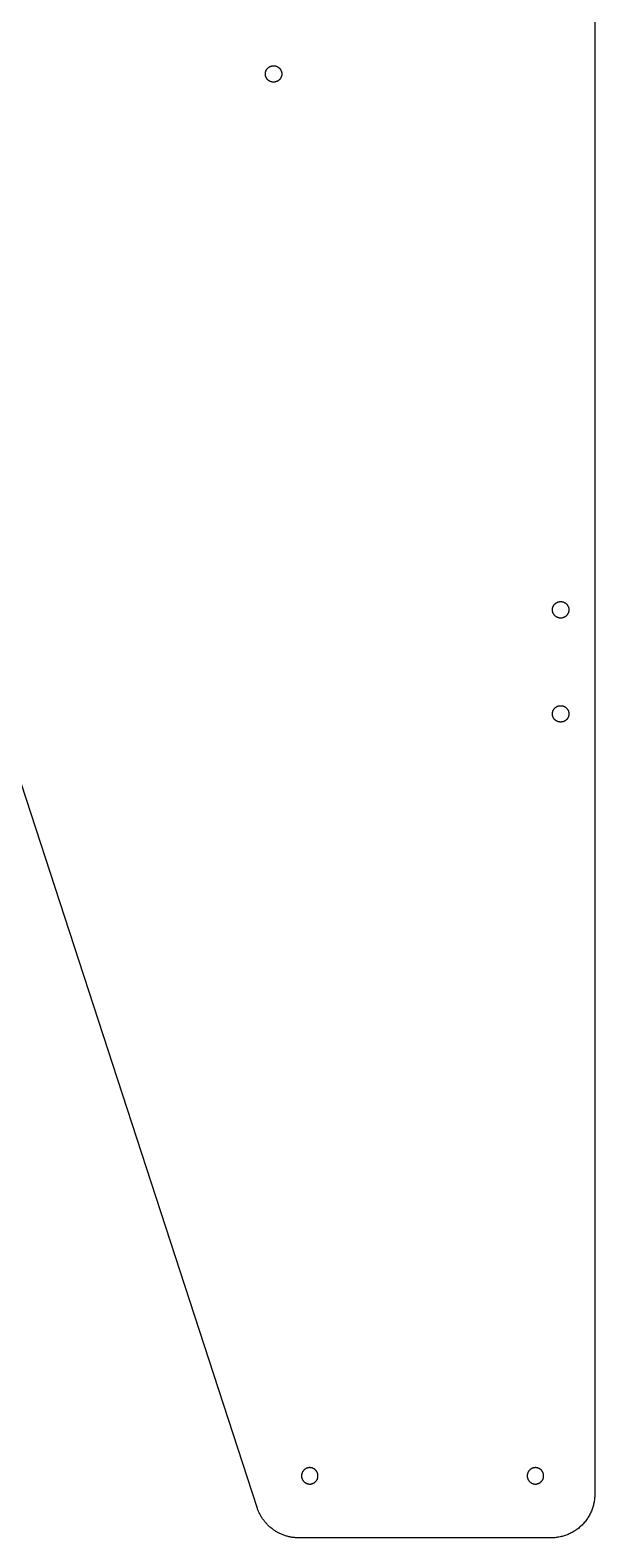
# Model space of a CAD drawing. Extents: x 0 to 146, y -2 to 88.
# Drawn here: x 71.8 to 78.25, y 43.79 to 61 of the extents above; entities that cross this region are included whole.
import ezdxf

# ---------------------------------------------------------------- set-up
doc = ezdxf.new("R2010")
doc.units = 0
doc.header["$LTSCALE"] = 15
doc.layers.add('CUT$EXTERIOR', color=1, linetype='CONTINUOUS')
doc.layers.add('CUT$INTERIOR', color=5, linetype='CONTINUOUS')

msp = doc.modelspace()

# ---------------------------------------------------------------- linework, layer by layer
at = {"layer": 'CUT$EXTERIOR'}
for p, q in [((78.247, 66.453), (78.247, 44.286)), ((74.394, 44.132), (70.773, 55.246)), ((78.245, 44.242), (78.244, 44.23)), ((78.246, 44.253), (78.245, 44.242)), ((78.247, 44.264), (78.246, 44.253)), ((78.247, 44.286), (78.247, 44.275)), ((78.247, 44.275), (78.247, 44.264)), ((74.397, 44.123), (74.394, 44.132)), ((74.4, 44.114), (74.397, 44.123)), ((74.403, 44.105), (74.4, 44.114)), ((74.407, 44.097), (74.403, 44.105)), ((74.41, 44.088), (74.407, 44.097)), ((74.414, 44.079), (74.41, 44.088)), ((74.418, 44.071), (74.414, 44.079)), ((74.423, 44.062), (74.418, 44.071)), ((74.427, 44.054), (74.423, 44.062)), ((78.197, 44.068), (78.191, 44.057)), ((78.202, 44.079), (78.197, 44.068)), ((78.208, 44.091), (78.202, 44.079)), ((78.212, 44.102), (78.208, 44.091)), ((78.217, 44.114), (78.212, 44.102)), ((78.221, 44.126), (78.217, 44.114)), ((78.225, 44.137), (78.221, 44.126)), ((78.228, 44.149), (78.225, 44.137)), ((78.231, 44.161), (78.228, 44.149)), ((78.234, 44.172), (78.231, 44.161)), ((78.237, 44.184), (78.234, 44.172)), ((78.239, 44.195), (78.237, 44.184)), ((78.241, 44.207), (78.239, 44.195)), ((78.243, 44.219), (78.241, 44.207)), ((78.244, 44.23), (78.243, 44.219)), ((74.432, 44.045), (74.427, 44.054)), ((74.436, 44.037), (74.432, 44.045)), ((74.441, 44.028), (74.436, 44.037)), ((74.446, 44.02), (74.441, 44.028)), ((74.452, 44.012), (74.446, 44.02)), ((74.457, 44.004), (74.452, 44.012)), ((74.463, 43.996), (74.457, 44.004)), ((74.469, 43.988), (74.463, 43.996)), ((74.475, 43.98), (74.469, 43.988)), ((74.481, 43.972), (74.475, 43.98)), ((74.487, 43.964), (74.481, 43.972)), ((74.494, 43.957), (74.487, 43.964)), ((74.5, 43.949), (74.494, 43.957)), ((74.507, 43.942), (74.5, 43.949)), ((74.514, 43.935), (74.507, 43.942)), ((74.521, 43.927), (74.514, 43.935)), ((74.529, 43.92), (74.521, 43.927)), ((74.536, 43.914), (74.529, 43.92)), ((74.544, 43.907), (74.536, 43.914)), ((74.552, 43.9), (74.544, 43.907)), ((74.56, 43.894), (74.552, 43.9)), ((74.568, 43.888), (74.56, 43.894)), ((78.052, 43.89), (78.042, 43.883)), ((78.063, 43.898), (78.052, 43.89)), ((78.072, 43.907), (78.063, 43.898)), ((78.082, 43.915), (78.072, 43.907)), ((78.092, 43.924), (78.082, 43.915)), ((78.101, 43.933), (78.092, 43.924)), ((78.11, 43.942), (78.101, 43.933)), ((78.119, 43.952), (78.11, 43.942)), ((78.127, 43.961), (78.119, 43.952)), ((78.136, 43.971), (78.127, 43.961)), ((78.144, 43.981), (78.136, 43.971)), ((78.151, 43.992), (78.144, 43.981)), ((78.159, 44.002), (78.151, 43.992)), ((78.166, 44.013), (78.159, 44.002)), ((78.173, 44.024), (78.166, 44.013)), ((78.179, 44.035), (78.173, 44.024)), ((78.186, 44.046), (78.179, 44.035)), ((78.191, 44.057), (78.186, 44.046)), ((74.576, 43.882), (74.568, 43.888)), ((74.584, 43.876), (74.576, 43.882)), ((74.592, 43.87), (74.584, 43.876)), ((74.601, 43.865), (74.592, 43.87)), ((74.609, 43.859), (74.601, 43.865)), ((74.618, 43.854), (74.609, 43.859)), ((74.627, 43.849), (74.618, 43.854)), ((74.636, 43.844), (74.627, 43.849)), ((74.645, 43.84), (74.636, 43.844)), ((74.654, 43.835), (74.645, 43.84)), ((74.663, 43.831), (74.654, 43.835)), ((74.672, 43.827), (74.663, 43.831)), ((74.681, 43.823), (74.672, 43.827)), ((74.691, 43.82), (74.681, 43.823)), ((74.7, 43.816), (74.691, 43.82)), ((74.709, 43.813), (74.7, 43.816)), ((74.719, 43.81), (74.709, 43.813)), ((74.728, 43.807), (74.719, 43.81)), ((74.738, 43.804), (74.728, 43.807)), ((74.747, 43.802), (74.738, 43.804)), ((74.757, 43.799), (74.747, 43.802)), ((74.766, 43.797), (74.757, 43.799)), ((74.776, 43.795), (74.766, 43.797)), ((74.785, 43.794), (74.776, 43.795)), ((74.795, 43.792), (74.785, 43.794)), ((74.804, 43.791), (74.795, 43.792)), ((74.814, 43.79), (74.804, 43.791)), ((74.823, 43.789), (74.814, 43.79)), ((74.832, 43.788), (74.823, 43.789)), ((74.842, 43.787), (74.832, 43.788)), ((74.851, 43.787), (74.842, 43.787)), ((74.86, 43.787), (74.851, 43.787)), ((74.869, 43.786), (74.86, 43.787)), ((77.747, 43.786), (74.869, 43.786)), ((77.758, 43.787), (77.747, 43.786)), ((77.77, 43.787), (77.758, 43.787)), ((77.781, 43.788), (77.77, 43.787)), ((77.792, 43.788), (77.781, 43.788)), ((77.804, 43.79), (77.792, 43.788)), ((77.815, 43.791), (77.804, 43.79)), ((77.827, 43.793), (77.815, 43.791)), ((77.838, 43.795), (77.827, 43.793)), ((77.85, 43.797), (77.838, 43.795)), ((77.862, 43.8), (77.85, 43.797)), ((77.873, 43.803), (77.862, 43.8)), ((77.885, 43.806), (77.873, 43.803)), ((77.897, 43.809), (77.885, 43.806)), ((77.908, 43.813), (77.897, 43.809)), ((77.92, 43.817), (77.908, 43.813)), ((77.931, 43.822), (77.92, 43.817)), ((77.943, 43.826), (77.931, 43.822)), ((77.954, 43.831), (77.943, 43.826)), ((77.966, 43.837), (77.954, 43.831)), ((77.977, 43.842), (77.966, 43.837)), ((77.988, 43.848), (77.977, 43.842)), ((77.999, 43.855), (77.988, 43.848)), ((78.01, 43.861), (77.999, 43.855)), ((78.021, 43.868), (78.01, 43.861)), ((78.032, 43.875), (78.021, 43.868)), ((78.042, 43.883), (78.032, 43.875))]:
    msp.add_line(p, q, dxfattribs=at)
at = {"layer": 'CUT$INTERIOR'}
for p, q in [((74.542, 60.583), (74.545, 60.584)), ((74.545, 60.584), (74.548, 60.585)), ((74.548, 60.585), (74.551, 60.586)), ((74.551, 60.586), (74.554, 60.587)), ((74.554, 60.587), (74.557, 60.588)), ((74.557, 60.588), (74.561, 60.589)), ((74.561, 60.589), (74.564, 60.59)), ((74.564, 60.59), (74.567, 60.59)), ((74.567, 60.59), (74.57, 60.591)), ((74.57, 60.591), (74.573, 60.591)), ((74.573, 60.591), (74.577, 60.591)), ((74.577, 60.591), (74.58, 60.592)), ((74.58, 60.592), (74.583, 60.592)), ((74.583, 60.592), (74.586, 60.591)), ((74.586, 60.591), (74.59, 60.591)), ((74.59, 60.591), (74.593, 60.591)), ((74.593, 60.591), (74.596, 60.59)), ((74.596, 60.59), (74.599, 60.59)), ((74.599, 60.59), (74.602, 60.589)), ((74.602, 60.589), (74.606, 60.588)), ((74.606, 60.588), (74.609, 60.587)), ((74.609, 60.587), (74.612, 60.586)), ((74.612, 60.586), (74.615, 60.585)), ((74.615, 60.585), (74.618, 60.584)), ((74.618, 60.584), (74.621, 60.583)), ((74.488, 60.507), (74.489, 60.51)), ((74.488, 60.503), (74.488, 60.507)), ((74.488, 60.5), (74.488, 60.503)), ((74.488, 60.497), (74.488, 60.5)), ((74.488, 60.494), (74.488, 60.497)), ((74.488, 60.49), (74.488, 60.494)), ((74.488, 60.487), (74.488, 60.49)), ((74.489, 60.484), (74.488, 60.487)), ((74.489, 60.513), (74.49, 60.516)), ((74.489, 60.51), (74.489, 60.513)), ((74.489, 60.481), (74.489, 60.484)), ((74.49, 60.478), (74.489, 60.481)), ((74.49, 60.52), (74.491, 60.523)), ((74.49, 60.516), (74.49, 60.52)), ((74.491, 60.474), (74.49, 60.478)), ((74.491, 60.523), (74.492, 60.526)), ((74.492, 60.471), (74.491, 60.474)), ((74.492, 60.526), (74.493, 60.529)), ((74.493, 60.468), (74.492, 60.471)), ((74.493, 60.529), (74.494, 60.532)), ((74.494, 60.465), (74.493, 60.468)), ((74.494, 60.532), (74.495, 60.535)), ((74.495, 60.462), (74.494, 60.465)), ((74.495, 60.535), (74.497, 60.538)), ((74.496, 60.459), (74.495, 60.462)), ((74.497, 60.456), (74.496, 60.459)), ((74.497, 60.538), (74.498, 60.541)), ((74.499, 60.453), (74.497, 60.456)), ((74.498, 60.541), (74.5, 60.544)), ((74.501, 60.45), (74.499, 60.453)), ((74.5, 60.544), (74.501, 60.547)), ((74.501, 60.547), (74.503, 60.549)), ((74.502, 60.448), (74.501, 60.45)), ((74.504, 60.445), (74.502, 60.448)), ((74.503, 60.549), (74.505, 60.552)), ((74.506, 60.442), (74.504, 60.445)), ((74.505, 60.552), (74.507, 60.555)), ((74.508, 60.44), (74.506, 60.442)), ((74.507, 60.555), (74.509, 60.557)), ((74.51, 60.437), (74.508, 60.44)), ((74.509, 60.557), (74.511, 60.56)), ((74.512, 60.435), (74.51, 60.437)), ((74.511, 60.56), (74.513, 60.562)), ((74.514, 60.432), (74.512, 60.435)), ((74.513, 60.562), (74.515, 60.564)), ((74.517, 60.43), (74.514, 60.432)), ((74.515, 60.564), (74.518, 60.567)), ((74.519, 60.428), (74.517, 60.43)), ((74.518, 60.567), (74.52, 60.569)), ((74.521, 60.426), (74.519, 60.428)), ((74.52, 60.569), (74.523, 60.571)), ((74.524, 60.424), (74.521, 60.426)), ((74.523, 60.571), (74.525, 60.573)), ((74.527, 60.422), (74.524, 60.424)), ((74.525, 60.573), (74.528, 60.575)), ((74.529, 60.42), (74.527, 60.422)), ((74.528, 60.575), (74.531, 60.577)), ((74.532, 60.418), (74.529, 60.42)), ((74.531, 60.577), (74.533, 60.578)), ((74.535, 60.416), (74.532, 60.418)), ((74.533, 60.578), (74.536, 60.58)), ((74.538, 60.415), (74.535, 60.416)), ((74.536, 60.58), (74.539, 60.581)), ((74.541, 60.413), (74.538, 60.415)), ((74.539, 60.581), (74.542, 60.583)), ((74.544, 60.412), (74.541, 60.413)), ((74.547, 60.411), (74.544, 60.412)), ((74.619, 60.412), (74.616, 60.411)), ((74.622, 60.413), (74.619, 60.412)), ((74.621, 60.583), (74.624, 60.581)), ((74.625, 60.415), (74.622, 60.413)), ((74.624, 60.581), (74.627, 60.58)), ((74.628, 60.416), (74.625, 60.415)), ((74.627, 60.58), (74.63, 60.578)), ((74.631, 60.418), (74.628, 60.416)), ((74.63, 60.578), (74.632, 60.577)), ((74.634, 60.42), (74.631, 60.418)), ((74.632, 60.577), (74.635, 60.575)), ((74.636, 60.422), (74.634, 60.42)), ((74.635, 60.575), (74.638, 60.573)), ((74.639, 60.424), (74.636, 60.422)), ((74.638, 60.573), (74.64, 60.571)), ((74.641, 60.426), (74.639, 60.424)), ((74.64, 60.571), (74.643, 60.569)), ((74.644, 60.428), (74.641, 60.426)), ((74.643, 60.569), (74.645, 60.567)), ((74.646, 60.43), (74.644, 60.428)), ((74.645, 60.567), (74.647, 60.564)), ((74.649, 60.432), (74.646, 60.43)), ((74.647, 60.564), (74.65, 60.562)), ((74.651, 60.435), (74.649, 60.432)), ((74.65, 60.562), (74.652, 60.56)), ((74.653, 60.437), (74.651, 60.435)), ((74.652, 60.56), (74.654, 60.557)), ((74.655, 60.44), (74.653, 60.437)), ((74.654, 60.557), (74.656, 60.555)), ((74.657, 60.442), (74.655, 60.44)), ((74.656, 60.555), (74.658, 60.552)), ((74.659, 60.445), (74.657, 60.442)), ((74.658, 60.552), (74.66, 60.549)), ((74.661, 60.448), (74.659, 60.445)), ((74.66, 60.549), (74.662, 60.547)), ((74.662, 60.45), (74.661, 60.448)), ((74.662, 60.547), (74.663, 60.544)), ((74.664, 60.453), (74.662, 60.45)), ((74.663, 60.544), (74.665, 60.541)), ((74.665, 60.456), (74.664, 60.453)), ((74.665, 60.541), (74.666, 60.538)), ((74.667, 60.459), (74.665, 60.456)), ((74.666, 60.538), (74.668, 60.535)), ((74.668, 60.462), (74.667, 60.459)), ((74.668, 60.535), (74.669, 60.532)), ((74.669, 60.465), (74.668, 60.462)), ((74.669, 60.532), (74.67, 60.529)), ((74.67, 60.468), (74.669, 60.465)), ((74.67, 60.529), (74.671, 60.526)), ((74.671, 60.471), (74.67, 60.468)), ((74.671, 60.526), (74.672, 60.523)), ((74.672, 60.474), (74.671, 60.471)), ((74.672, 60.523), (74.673, 60.52)), ((74.673, 60.478), (74.672, 60.474)), ((74.673, 60.52), (74.673, 60.516)), ((74.673, 60.516), (74.674, 60.513)), ((74.674, 60.481), (74.673, 60.478)), ((74.674, 60.513), (74.674, 60.51)), ((74.674, 60.51), (74.675, 60.507)), ((74.675, 60.487), (74.674, 60.484)), ((74.674, 60.484), (74.674, 60.481)), ((74.675, 60.507), (74.675, 60.503)), ((74.675, 60.503), (74.675, 60.5)), ((74.675, 60.5), (74.675, 60.497)), ((74.675, 60.497), (74.675, 60.494)), ((74.675, 60.494), (74.675, 60.49)), ((74.675, 60.49), (74.675, 60.487)), ((74.55, 60.41), (74.547, 60.411)), ((74.553, 60.409), (74.55, 60.41)), ((74.556, 60.408), (74.553, 60.409)), ((74.559, 60.407), (74.556, 60.408)), ((74.562, 60.406), (74.559, 60.407)), ((74.565, 60.405), (74.562, 60.406)), ((74.568, 60.405), (74.565, 60.405)), ((74.572, 60.405), (74.568, 60.405)), ((74.575, 60.404), (74.572, 60.405)), ((74.578, 60.404), (74.575, 60.404)), ((74.581, 60.404), (74.578, 60.404)), ((74.585, 60.404), (74.581, 60.404)), ((74.588, 60.404), (74.585, 60.404)), ((74.591, 60.405), (74.588, 60.404)), ((74.594, 60.405), (74.591, 60.405)), ((74.598, 60.405), (74.594, 60.405)), ((74.601, 60.406), (74.598, 60.405)), ((74.604, 60.407), (74.601, 60.406)), ((74.607, 60.408), (74.604, 60.407)), ((74.61, 60.409), (74.607, 60.408)), ((74.613, 60.41), (74.61, 60.409)), ((74.616, 60.411), (74.613, 60.41)), ((77.764, 54.392), (77.765, 54.396)), ((77.764, 54.389), (77.764, 54.392)), ((77.764, 54.386), (77.764, 54.389)), ((77.765, 54.396), (77.766, 54.399)), ((77.766, 54.402), (77.767, 54.405)), ((77.766, 54.399), (77.766, 54.402)), ((77.767, 54.405), (77.768, 54.408)), ((77.768, 54.408), (77.769, 54.411)), ((77.769, 54.411), (77.77, 54.414)), ((77.77, 54.414), (77.771, 54.417)), ((77.771, 54.417), (77.773, 54.42)), ((77.773, 54.42), (77.774, 54.423)), ((77.774, 54.423), (77.776, 54.426)), ((77.776, 54.426), (77.777, 54.429)), ((77.777, 54.429), (77.779, 54.432)), ((77.779, 54.432), (77.781, 54.434)), ((77.781, 54.434), (77.783, 54.437)), ((77.783, 54.437), (77.785, 54.44)), ((77.785, 54.44), (77.787, 54.442)), ((77.787, 54.442), (77.789, 54.444)), ((77.789, 54.444), (77.791, 54.447)), ((77.791, 54.447), (77.794, 54.449)), ((77.794, 54.449), (77.796, 54.451)), ((77.796, 54.451), (77.799, 54.453)), ((77.799, 54.453), (77.801, 54.455)), ((77.801, 54.455), (77.804, 54.457)), ((77.804, 54.457), (77.807, 54.459)), ((77.807, 54.459), (77.809, 54.461)), ((77.809, 54.461), (77.812, 54.462)), ((77.812, 54.462), (77.815, 54.464)), ((77.815, 54.464), (77.818, 54.465)), ((77.818, 54.465), (77.821, 54.467)), ((77.821, 54.467), (77.824, 54.468)), ((77.824, 54.468), (77.827, 54.469)), ((77.827, 54.469), (77.83, 54.47)), ((77.83, 54.47), (77.833, 54.471)), ((77.833, 54.471), (77.836, 54.472)), ((77.836, 54.472), (77.84, 54.472)), ((77.84, 54.472), (77.843, 54.473)), ((77.843, 54.473), (77.846, 54.473)), ((77.846, 54.473), (77.849, 54.474)), ((77.849, 54.474), (77.853, 54.474)), ((77.853, 54.474), (77.856, 54.474)), ((77.856, 54.474), (77.859, 54.474)), ((77.859, 54.474), (77.862, 54.474)), ((77.862, 54.474), (77.866, 54.474)), ((77.866, 54.474), (77.869, 54.473)), ((77.869, 54.473), (77.872, 54.473)), ((77.872, 54.473), (77.875, 54.472)), ((77.875, 54.472), (77.878, 54.472)), ((77.878, 54.472), (77.882, 54.471)), ((77.882, 54.471), (77.885, 54.47)), ((77.885, 54.47), (77.888, 54.469)), ((77.888, 54.469), (77.891, 54.468)), ((77.891, 54.468), (77.894, 54.467)), ((77.894, 54.467), (77.897, 54.465)), ((77.897, 54.465), (77.9, 54.464)), ((77.9, 54.464), (77.903, 54.462)), ((77.903, 54.462), (77.905, 54.461)), ((77.905, 54.461), (77.908, 54.459)), ((77.908, 54.459), (77.911, 54.457)), ((77.911, 54.457), (77.914, 54.455)), ((77.914, 54.455), (77.916, 54.453)), ((77.916, 54.453), (77.919, 54.451)), ((77.919, 54.451), (77.921, 54.449)), ((77.921, 54.449), (77.923, 54.447)), ((77.923, 54.447), (77.926, 54.444)), ((77.926, 54.444), (77.928, 54.442)), ((77.928, 54.442), (77.93, 54.44)), ((77.93, 54.44), (77.932, 54.437)), ((77.932, 54.437), (77.934, 54.434)), ((77.934, 54.434), (77.936, 54.432)), ((77.936, 54.432), (77.937, 54.429)), ((77.937, 54.429), (77.939, 54.426)), ((77.939, 54.426), (77.941, 54.423)), ((77.941, 54.423), (77.942, 54.42)), ((77.942, 54.42), (77.943, 54.417)), ((77.943, 54.417), (77.945, 54.414)), ((77.945, 54.414), (77.946, 54.411)), ((77.946, 54.411), (77.947, 54.408)), ((77.947, 54.408), (77.948, 54.405)), ((77.948, 54.405), (77.949, 54.402)), ((77.949, 54.402), (77.949, 54.399)), ((77.949, 54.399), (77.95, 54.396)), ((77.95, 54.396), (77.95, 54.392)), ((77.95, 54.392), (77.951, 54.389)), ((77.951, 54.389), (77.951, 54.386)), ((77.764, 54.383), (77.764, 54.386)), ((77.764, 54.379), (77.764, 54.383)), ((77.764, 54.376), (77.764, 54.379)), ((77.764, 54.373), (77.764, 54.376)), ((77.764, 54.37), (77.764, 54.373)), ((77.765, 54.366), (77.764, 54.37)), ((77.765, 54.363), (77.765, 54.366)), ((77.766, 54.36), (77.765, 54.363)), ((77.767, 54.357), (77.766, 54.36)), ((77.767, 54.354), (77.767, 54.357)), ((77.768, 54.351), (77.767, 54.354)), ((77.77, 54.348), (77.768, 54.351)), ((77.771, 54.345), (77.77, 54.348)), ((77.772, 54.342), (77.771, 54.345)), ((77.773, 54.339), (77.772, 54.342)), ((77.775, 54.336), (77.773, 54.339)), ((77.776, 54.333), (77.775, 54.336)), ((77.778, 54.33), (77.776, 54.333)), ((77.78, 54.327), (77.778, 54.33)), ((77.782, 54.325), (77.78, 54.327)), ((77.784, 54.322), (77.782, 54.325)), ((77.786, 54.32), (77.784, 54.322)), ((77.788, 54.317), (77.786, 54.32)), ((77.79, 54.315), (77.788, 54.317)), ((77.793, 54.313), (77.79, 54.315)), ((77.795, 54.31), (77.793, 54.313)), ((77.797, 54.308), (77.795, 54.31)), ((77.8, 54.306), (77.797, 54.308)), ((77.803, 54.304), (77.8, 54.306)), ((77.805, 54.302), (77.803, 54.304)), ((77.808, 54.301), (77.805, 54.302)), ((77.811, 54.299), (77.808, 54.301)), ((77.814, 54.297), (77.811, 54.299)), ((77.817, 54.296), (77.814, 54.297)), ((77.819, 54.294), (77.817, 54.296)), ((77.822, 54.293), (77.819, 54.294)), ((77.826, 54.292), (77.822, 54.293)), ((77.829, 54.291), (77.826, 54.292)), ((77.832, 54.29), (77.829, 54.291)), ((77.835, 54.289), (77.832, 54.29)), ((77.838, 54.288), (77.835, 54.289)), ((77.841, 54.288), (77.838, 54.288)), ((77.844, 54.287), (77.841, 54.288)), ((77.848, 54.287), (77.844, 54.287)), ((77.851, 54.287), (77.848, 54.287)), ((77.854, 54.287), (77.851, 54.287)), ((77.857, 54.286), (77.854, 54.287)), ((77.861, 54.287), (77.857, 54.286)), ((77.864, 54.287), (77.861, 54.287)), ((77.867, 54.287), (77.864, 54.287)), ((77.87, 54.287), (77.867, 54.287)), ((77.874, 54.288), (77.87, 54.287)), ((77.877, 54.288), (77.874, 54.288)), ((77.88, 54.289), (77.877, 54.288)), ((77.883, 54.29), (77.88, 54.289)), ((77.886, 54.291), (77.883, 54.29)), ((77.889, 54.292), (77.886, 54.291)), ((77.892, 54.293), (77.889, 54.292)), ((77.895, 54.294), (77.892, 54.293)), ((77.898, 54.296), (77.895, 54.294)), ((77.901, 54.297), (77.898, 54.296)), ((77.904, 54.299), (77.901, 54.297)), ((77.907, 54.301), (77.904, 54.299)), ((77.91, 54.302), (77.907, 54.301)), ((77.912, 54.304), (77.91, 54.302)), ((77.915, 54.306), (77.912, 54.304)), ((77.917, 54.308), (77.915, 54.306)), ((77.92, 54.31), (77.917, 54.308)), ((77.922, 54.313), (77.92, 54.31)), ((77.925, 54.315), (77.922, 54.313)), ((77.927, 54.317), (77.925, 54.315)), ((77.929, 54.32), (77.927, 54.317)), ((77.931, 54.322), (77.929, 54.32)), ((77.933, 54.325), (77.931, 54.322)), ((77.935, 54.327), (77.933, 54.325)), ((77.937, 54.33), (77.935, 54.327)), ((77.938, 54.333), (77.937, 54.33)), ((77.94, 54.336), (77.938, 54.333)), ((77.941, 54.339), (77.94, 54.336)), ((77.943, 54.342), (77.941, 54.339)), ((77.944, 54.345), (77.943, 54.342)), ((77.945, 54.348), (77.944, 54.345)), ((77.946, 54.351), (77.945, 54.348)), ((77.947, 54.354), (77.946, 54.351)), ((77.948, 54.357), (77.947, 54.354)), ((77.949, 54.36), (77.948, 54.357)), ((77.95, 54.363), (77.949, 54.36)), ((77.951, 54.37), (77.95, 54.366)), ((77.95, 54.366), (77.95, 54.363)), ((77.951, 54.386), (77.951, 54.383)), ((77.951, 54.383), (77.951, 54.379)), ((77.951, 54.379), (77.951, 54.376)), ((77.951, 54.376), (77.951, 54.373)), ((77.951, 54.373), (77.951, 54.37)), ((77.764, 53.203), (77.765, 53.205)), ((77.764, 53.201), (77.764, 53.203)), ((77.764, 53.199), (77.764, 53.201)), ((77.764, 53.197), (77.764, 53.199)), ((77.764, 53.195), (77.764, 53.197)), ((77.764, 53.193), (77.764, 53.195)), ((77.764, 53.191), (77.764, 53.193)), ((77.764, 53.189), (77.764, 53.191)), ((77.764, 53.186), (77.764, 53.189)), ((77.764, 53.184), (77.764, 53.186)), ((77.764, 53.182), (77.764, 53.184)), ((77.765, 53.21), (77.766, 53.212)), ((77.765, 53.208), (77.765, 53.21)), ((77.765, 53.205), (77.765, 53.208)), ((77.766, 53.214), (77.767, 53.216)), ((77.766, 53.212), (77.766, 53.214)), ((77.767, 53.219), (77.768, 53.221)), ((77.767, 53.216), (77.767, 53.219)), ((77.768, 53.221), (77.769, 53.223)), ((77.769, 53.225), (77.77, 53.227)), ((77.769, 53.223), (77.769, 53.225)), ((77.77, 53.227), (77.771, 53.229)), ((77.771, 53.229), (77.772, 53.232)), ((77.772, 53.232), (77.773, 53.234)), ((77.773, 53.234), (77.774, 53.236)), ((77.774, 53.236), (77.775, 53.238)), ((77.775, 53.238), (77.776, 53.24)), ((77.776, 53.24), (77.778, 53.242)), ((77.778, 53.242), (77.779, 53.244)), ((77.779, 53.244), (77.78, 53.246)), ((77.78, 53.246), (77.782, 53.248)), ((77.782, 53.248), (77.783, 53.25)), ((77.783, 53.25), (77.785, 53.252)), ((77.785, 53.252), (77.786, 53.254)), ((77.786, 53.254), (77.788, 53.255)), ((77.788, 53.255), (77.789, 53.257)), ((77.789, 53.257), (77.791, 53.259)), ((77.791, 53.259), (77.793, 53.261)), ((77.793, 53.261), (77.795, 53.262)), ((77.795, 53.262), (77.796, 53.264)), ((77.796, 53.264), (77.798, 53.266)), ((77.798, 53.266), (77.8, 53.267)), ((77.8, 53.267), (77.802, 53.268)), ((77.802, 53.268), (77.804, 53.27)), ((77.804, 53.27), (77.806, 53.271)), ((77.806, 53.271), (77.808, 53.272)), ((77.808, 53.272), (77.81, 53.274)), ((77.81, 53.274), (77.812, 53.275)), ((77.812, 53.275), (77.814, 53.276)), ((77.814, 53.276), (77.816, 53.277)), ((77.816, 53.277), (77.819, 53.278)), ((77.819, 53.278), (77.821, 53.279)), ((77.821, 53.279), (77.823, 53.28)), ((77.823, 53.28), (77.825, 53.281)), ((77.825, 53.281), (77.827, 53.281)), ((77.827, 53.281), (77.829, 53.282)), ((77.829, 53.282), (77.832, 53.283)), ((77.832, 53.283), (77.834, 53.283)), ((77.834, 53.283), (77.836, 53.284)), ((77.836, 53.284), (77.838, 53.284)), ((77.838, 53.284), (77.84, 53.285)), ((77.84, 53.285), (77.843, 53.285)), ((77.843, 53.285), (77.845, 53.286)), ((77.845, 53.286), (77.847, 53.286)), ((77.847, 53.286), (77.849, 53.286)), ((77.849, 53.286), (77.851, 53.286)), ((77.851, 53.286), (77.853, 53.286)), ((77.853, 53.286), (77.855, 53.286)), ((77.855, 53.286), (77.857, 53.286)), ((77.857, 53.286), (77.859, 53.286)), ((77.859, 53.286), (77.862, 53.286)), ((77.862, 53.286), (77.864, 53.286)), ((77.864, 53.286), (77.866, 53.286)), ((77.866, 53.286), (77.868, 53.286)), ((77.868, 53.286), (77.87, 53.286)), ((77.87, 53.286), (77.872, 53.285)), ((77.872, 53.285), (77.874, 53.285)), ((77.874, 53.285), (77.877, 53.284)), ((77.877, 53.284), (77.879, 53.284)), ((77.879, 53.284), (77.881, 53.283)), ((77.881, 53.283), (77.883, 53.283)), ((77.883, 53.283), (77.885, 53.282)), ((77.885, 53.282), (77.888, 53.281)), ((77.888, 53.281), (77.89, 53.281)), ((77.89, 53.281), (77.892, 53.28)), ((77.892, 53.28), (77.894, 53.279)), ((77.894, 53.279), (77.896, 53.278)), ((77.896, 53.278), (77.898, 53.277)), ((77.898, 53.277), (77.9, 53.276)), ((77.9, 53.276), (77.903, 53.275)), ((77.903, 53.275), (77.905, 53.274)), ((77.905, 53.274), (77.907, 53.272)), ((77.907, 53.272), (77.909, 53.271)), ((77.909, 53.271), (77.911, 53.27)), ((77.911, 53.27), (77.913, 53.268)), ((77.913, 53.268), (77.915, 53.267)), ((77.915, 53.267), (77.916, 53.266)), ((77.916, 53.266), (77.918, 53.264)), ((77.918, 53.264), (77.92, 53.262)), ((77.92, 53.262), (77.922, 53.261)), ((77.922, 53.261), (77.924, 53.259)), ((77.924, 53.259), (77.925, 53.257)), ((77.925, 53.257), (77.927, 53.255)), ((77.927, 53.255), (77.929, 53.254)), ((77.929, 53.254), (77.93, 53.252)), ((77.93, 53.252), (77.932, 53.25)), ((77.932, 53.25), (77.933, 53.248)), ((77.933, 53.248), (77.935, 53.246)), ((77.935, 53.246), (77.936, 53.244)), ((77.936, 53.244), (77.937, 53.242)), ((77.937, 53.242), (77.938, 53.24)), ((77.938, 53.24), (77.94, 53.238)), ((77.94, 53.238), (77.941, 53.236)), ((77.941, 53.236), (77.942, 53.234)), ((77.942, 53.234), (77.943, 53.232)), ((77.943, 53.232), (77.944, 53.229)), ((77.944, 53.229), (77.945, 53.227)), ((77.945, 53.227), (77.945, 53.225)), ((77.945, 53.225), (77.946, 53.223)), ((77.946, 53.223), (77.947, 53.221)), ((77.947, 53.221), (77.948, 53.219)), ((77.948, 53.219), (77.948, 53.216)), ((77.948, 53.216), (77.949, 53.214)), ((77.949, 53.214), (77.949, 53.212)), ((77.949, 53.212), (77.95, 53.21)), ((77.95, 53.21), (77.95, 53.208)), ((77.95, 53.208), (77.95, 53.205)), ((77.95, 53.205), (77.951, 53.203)), ((77.951, 53.203), (77.951, 53.201)), ((77.951, 53.201), (77.951, 53.199)), ((77.951, 53.199), (77.951, 53.197)), ((77.951, 53.197), (77.951, 53.195)), ((77.951, 53.195), (77.951, 53.193)), ((77.951, 53.193), (77.951, 53.191)), ((77.951, 53.191), (77.951, 53.189)), ((77.951, 53.189), (77.951, 53.186)), ((77.951, 53.186), (77.951, 53.184)), ((77.951, 53.184), (77.951, 53.182)), ((77.765, 53.18), (77.764, 53.182)), ((77.765, 53.178), (77.765, 53.18)), ((77.765, 53.176), (77.765, 53.178)), ((77.766, 53.173), (77.765, 53.176)), ((77.766, 53.171), (77.766, 53.173)), ((77.767, 53.169), (77.766, 53.171)), ((77.767, 53.167), (77.767, 53.169)), ((77.768, 53.165), (77.767, 53.167)), ((77.769, 53.163), (77.768, 53.165)), ((77.769, 53.16), (77.769, 53.163)), ((77.77, 53.158), (77.769, 53.16)), ((77.771, 53.156), (77.77, 53.158)), ((77.772, 53.154), (77.771, 53.156)), ((77.773, 53.152), (77.772, 53.154)), ((77.774, 53.15), (77.773, 53.152)), ((77.775, 53.148), (77.774, 53.15)), ((77.776, 53.145), (77.775, 53.148)), ((77.778, 53.143), (77.776, 53.145)), ((77.779, 53.141), (77.778, 53.143)), ((77.78, 53.139), (77.779, 53.141)), ((77.782, 53.137), (77.78, 53.139)), ((77.783, 53.136), (77.782, 53.137)), ((77.785, 53.134), (77.783, 53.136)), ((77.786, 53.132), (77.785, 53.134)), ((77.788, 53.13), (77.786, 53.132)), ((77.789, 53.128), (77.788, 53.13)), ((77.791, 53.126), (77.789, 53.128)), ((77.793, 53.125), (77.791, 53.126)), ((77.795, 53.123), (77.793, 53.125)), ((77.796, 53.121), (77.795, 53.123)), ((77.798, 53.12), (77.796, 53.121)), ((77.8, 53.118), (77.798, 53.12)), ((77.802, 53.117), (77.8, 53.118)), ((77.804, 53.116), (77.802, 53.117)), ((77.806, 53.114), (77.804, 53.116)), ((77.808, 53.113), (77.806, 53.114)), ((77.81, 53.112), (77.808, 53.113)), ((77.812, 53.111), (77.81, 53.112)), ((77.814, 53.109), (77.812, 53.111)), ((77.816, 53.108), (77.814, 53.109)), ((77.819, 53.107), (77.816, 53.108)), ((77.821, 53.106), (77.819, 53.107)), ((77.823, 53.106), (77.821, 53.106)), ((77.825, 53.105), (77.823, 53.106)), ((77.827, 53.104), (77.825, 53.105)), ((77.829, 53.103), (77.827, 53.104)), ((77.832, 53.103), (77.829, 53.103)), ((77.834, 53.102), (77.832, 53.103)), ((77.836, 53.101), (77.834, 53.102)), ((77.838, 53.101), (77.836, 53.101)), ((77.84, 53.101), (77.838, 53.101)), ((77.843, 53.1), (77.84, 53.101)), ((77.845, 53.1), (77.843, 53.1)), ((77.847, 53.1), (77.845, 53.1)), ((77.849, 53.099), (77.847, 53.1)), ((77.851, 53.099), (77.849, 53.099)), ((77.853, 53.099), (77.851, 53.099)), ((77.855, 53.099), (77.853, 53.099)), ((77.857, 53.099), (77.855, 53.099)), ((77.859, 53.099), (77.857, 53.099)), ((77.862, 53.099), (77.859, 53.099)), ((77.864, 53.099), (77.862, 53.099)), ((77.866, 53.099), (77.864, 53.099)), ((77.868, 53.1), (77.866, 53.099)), ((77.87, 53.1), (77.868, 53.1)), ((77.872, 53.1), (77.87, 53.1)), ((77.874, 53.101), (77.872, 53.1)), ((77.877, 53.101), (77.874, 53.101)), ((77.879, 53.101), (77.877, 53.101)), ((77.881, 53.102), (77.879, 53.101)), ((77.883, 53.103), (77.881, 53.102)), ((77.885, 53.103), (77.883, 53.103)), ((77.888, 53.104), (77.885, 53.103)), ((77.89, 53.105), (77.888, 53.104)), ((77.892, 53.106), (77.89, 53.105)), ((77.894, 53.106), (77.892, 53.106)), ((77.896, 53.107), (77.894, 53.106)), ((77.898, 53.108), (77.896, 53.107)), ((77.9, 53.109), (77.898, 53.108)), ((77.903, 53.111), (77.9, 53.109)), ((77.905, 53.112), (77.903, 53.111)), ((77.907, 53.113), (77.905, 53.112)), ((77.909, 53.114), (77.907, 53.113)), ((77.911, 53.116), (77.909, 53.114)), ((77.913, 53.117), (77.911, 53.116)), ((77.915, 53.118), (77.913, 53.117)), ((77.916, 53.12), (77.915, 53.118)), ((77.918, 53.121), (77.916, 53.12)), ((77.92, 53.123), (77.918, 53.121)), ((77.922, 53.125), (77.92, 53.123)), ((77.924, 53.126), (77.922, 53.125)), ((77.925, 53.128), (77.924, 53.126)), ((77.927, 53.13), (77.925, 53.128)), ((77.929, 53.132), (77.927, 53.13)), ((77.93, 53.134), (77.929, 53.132)), ((77.932, 53.136), (77.93, 53.134)), ((77.933, 53.137), (77.932, 53.136)), ((77.935, 53.139), (77.933, 53.137)), ((77.936, 53.141), (77.935, 53.139)), ((77.937, 53.143), (77.936, 53.141)), ((77.938, 53.145), (77.937, 53.143)), ((77.94, 53.148), (77.938, 53.145)), ((77.941, 53.15), (77.94, 53.148)), ((77.942, 53.152), (77.941, 53.15)), ((77.943, 53.154), (77.942, 53.152)), ((77.944, 53.156), (77.943, 53.154)), ((77.945, 53.158), (77.944, 53.156)), ((77.946, 53.163), (77.945, 53.16)), ((77.945, 53.16), (77.945, 53.158)), ((77.947, 53.165), (77.946, 53.163)), ((77.948, 53.167), (77.947, 53.165)), ((77.949, 53.171), (77.948, 53.169)), ((77.948, 53.169), (77.948, 53.167)), ((77.95, 53.176), (77.949, 53.173)), ((77.949, 53.173), (77.949, 53.171)), ((77.951, 53.182), (77.95, 53.18)), ((77.95, 53.18), (77.95, 53.178)), ((77.95, 53.178), (77.95, 53.176)), ((74.953, 44.578), (74.95, 44.577)), ((74.956, 44.58), (74.953, 44.578)), ((74.959, 44.581), (74.956, 44.58)), ((74.962, 44.582), (74.959, 44.581)), ((74.965, 44.583), (74.962, 44.582)), ((74.968, 44.584), (74.965, 44.583)), ((74.971, 44.585), (74.968, 44.584)), ((74.974, 44.586), (74.971, 44.585)), ((74.978, 44.586), (74.974, 44.586)), ((74.981, 44.587), (74.978, 44.586)), ((74.984, 44.587), (74.981, 44.587)), ((74.987, 44.588), (74.984, 44.587)), ((74.991, 44.588), (74.987, 44.588)), ((74.994, 44.588), (74.991, 44.588)), ((74.997, 44.588), (74.994, 44.588)), ((75, 44.588), (74.997, 44.588)), ((75.004, 44.587), (75, 44.588)), ((75.007, 44.587), (75.004, 44.587)), ((75.01, 44.587), (75.007, 44.587)), ((75.013, 44.586), (75.01, 44.587)), ((75.016, 44.585), (75.013, 44.586)), ((75.019, 44.584), (75.016, 44.585)), ((75.023, 44.584), (75.019, 44.584)), ((75.026, 44.583), (75.023, 44.584)), ((75.029, 44.581), (75.026, 44.583)), ((75.032, 44.58), (75.029, 44.581)), ((75.035, 44.579), (75.032, 44.58)), ((75.038, 44.577), (75.035, 44.579)), ((77.528, 44.578), (77.525, 44.577)), ((77.531, 44.58), (77.528, 44.578)), ((77.534, 44.581), (77.531, 44.58)), ((77.537, 44.582), (77.534, 44.581)), ((77.54, 44.583), (77.537, 44.582)), ((77.543, 44.584), (77.54, 44.583)), ((77.546, 44.585), (77.543, 44.584)), ((77.55, 44.586), (77.546, 44.585)), ((77.553, 44.586), (77.55, 44.586)), ((77.556, 44.587), (77.553, 44.586)), ((77.559, 44.587), (77.556, 44.587)), ((77.563, 44.588), (77.559, 44.587)), ((77.566, 44.588), (77.563, 44.588)), ((77.569, 44.588), (77.566, 44.588)), ((77.572, 44.588), (77.569, 44.588)), ((77.576, 44.588), (77.572, 44.588)), ((77.579, 44.587), (77.576, 44.588)), ((77.582, 44.587), (77.579, 44.587)), ((77.585, 44.587), (77.582, 44.587)), ((77.588, 44.586), (77.585, 44.587)), ((77.592, 44.585), (77.588, 44.586)), ((77.595, 44.584), (77.592, 44.585)), ((77.598, 44.584), (77.595, 44.584)), ((77.601, 44.583), (77.598, 44.584)), ((77.604, 44.581), (77.601, 44.583)), ((77.607, 44.58), (77.604, 44.581)), ((77.61, 44.579), (77.607, 44.58)), ((77.613, 44.577), (77.61, 44.579)), ((74.902, 44.511), (74.901, 44.507)), ((74.901, 44.507), (74.901, 44.504)), ((74.901, 44.504), (74.901, 44.501)), ((74.901, 44.501), (74.901, 44.498)), ((74.901, 44.498), (74.901, 44.495)), ((74.901, 44.495), (74.901, 44.491)), ((74.901, 44.491), (74.901, 44.488)), ((74.901, 44.488), (74.901, 44.485)), ((74.901, 44.485), (74.901, 44.482)), ((74.901, 44.482), (74.902, 44.478)), ((74.903, 44.514), (74.902, 44.511)), ((74.902, 44.478), (74.902, 44.475)), ((74.902, 44.475), (74.903, 44.472)), ((74.904, 44.52), (74.903, 44.517)), ((74.903, 44.517), (74.903, 44.514)), ((74.903, 44.472), (74.904, 44.469)), ((74.905, 44.523), (74.904, 44.52)), ((74.904, 44.469), (74.905, 44.466)), ((74.906, 44.526), (74.905, 44.523)), ((74.905, 44.466), (74.906, 44.463)), ((74.907, 44.529), (74.906, 44.526)), ((74.906, 44.463), (74.907, 44.46)), ((74.909, 44.532), (74.907, 44.529)), ((74.907, 44.46), (74.908, 44.457)), ((74.908, 44.457), (74.91, 44.454)), ((74.91, 44.535), (74.909, 44.532)), ((74.912, 44.538), (74.91, 44.535)), ((74.91, 44.454), (74.911, 44.451)), ((74.911, 44.451), (74.913, 44.448)), ((74.913, 44.541), (74.912, 44.538)), ((74.915, 44.544), (74.913, 44.541)), ((74.913, 44.448), (74.914, 44.445)), ((74.914, 44.445), (74.916, 44.442)), ((74.917, 44.547), (74.915, 44.544)), ((74.916, 44.442), (74.918, 44.44)), ((74.918, 44.549), (74.917, 44.547)), ((74.92, 44.552), (74.918, 44.549)), ((74.918, 44.44), (74.92, 44.437)), ((74.922, 44.554), (74.92, 44.552)), ((74.92, 44.437), (74.922, 44.434)), ((74.925, 44.557), (74.922, 44.554)), ((74.922, 44.434), (74.924, 44.432)), ((74.924, 44.432), (74.926, 44.43)), ((74.927, 44.559), (74.925, 44.557)), ((74.926, 44.43), (74.929, 44.427)), ((74.929, 44.562), (74.927, 44.559)), ((74.931, 44.564), (74.929, 44.562)), ((74.929, 44.427), (74.931, 44.425)), ((74.934, 44.566), (74.931, 44.564)), ((74.931, 44.425), (74.933, 44.423)), ((74.933, 44.423), (74.936, 44.421)), ((74.936, 44.568), (74.934, 44.566)), ((74.939, 44.57), (74.936, 44.568)), ((74.936, 44.421), (74.939, 44.419)), ((74.942, 44.572), (74.939, 44.57)), ((74.939, 44.419), (74.941, 44.417)), ((74.941, 44.417), (74.944, 44.415)), ((74.944, 44.574), (74.942, 44.572)), ((74.947, 44.575), (74.944, 44.574)), ((74.944, 44.415), (74.947, 44.413)), ((74.95, 44.577), (74.947, 44.575)), ((74.947, 44.413), (74.949, 44.412)), ((74.949, 44.412), (74.952, 44.41)), ((74.952, 44.41), (74.955, 44.409)), ((74.955, 44.409), (74.958, 44.408)), ((74.958, 44.408), (74.961, 44.406)), ((74.961, 44.406), (74.964, 44.405)), ((74.964, 44.405), (74.967, 44.404)), ((75.022, 44.405), (75.025, 44.406)), ((75.025, 44.406), (75.028, 44.407)), ((75.028, 44.407), (75.031, 44.408)), ((75.031, 44.408), (75.034, 44.409)), ((75.034, 44.409), (75.037, 44.411)), ((75.037, 44.411), (75.04, 44.412)), ((75.04, 44.576), (75.038, 44.577)), ((75.043, 44.574), (75.04, 44.576)), ((75.04, 44.412), (75.043, 44.414)), ((75.046, 44.572), (75.043, 44.574)), ((75.043, 44.414), (75.045, 44.416)), ((75.045, 44.416), (75.048, 44.417)), ((75.049, 44.571), (75.046, 44.572)), ((75.048, 44.417), (75.051, 44.419)), ((75.051, 44.569), (75.049, 44.571)), ((75.054, 44.567), (75.051, 44.569)), ((75.051, 44.419), (75.053, 44.421)), ((75.053, 44.421), (75.056, 44.424)), ((75.056, 44.564), (75.054, 44.567)), ((75.059, 44.562), (75.056, 44.564)), ((75.056, 44.424), (75.058, 44.426)), ((75.058, 44.426), (75.061, 44.428)), ((75.061, 44.56), (75.059, 44.562)), ((75.063, 44.558), (75.061, 44.56)), ((75.061, 44.428), (75.063, 44.43)), ((75.065, 44.555), (75.063, 44.558)), ((75.063, 44.43), (75.065, 44.433)), ((75.068, 44.553), (75.065, 44.555)), ((75.065, 44.433), (75.067, 44.435)), ((75.067, 44.435), (75.069, 44.438)), ((75.07, 44.55), (75.068, 44.553)), ((75.069, 44.438), (75.071, 44.44)), ((75.071, 44.547), (75.07, 44.55)), ((75.073, 44.545), (75.071, 44.547)), ((75.071, 44.44), (75.073, 44.443)), ((75.075, 44.542), (75.073, 44.545)), ((75.073, 44.443), (75.075, 44.446)), ((75.077, 44.539), (75.075, 44.542)), ((75.075, 44.446), (75.076, 44.449)), ((75.076, 44.449), (75.078, 44.452)), ((75.078, 44.536), (75.077, 44.539)), ((75.079, 44.533), (75.078, 44.536)), ((75.078, 44.452), (75.079, 44.454)), ((75.081, 44.53), (75.079, 44.533)), ((75.079, 44.454), (75.081, 44.457)), ((75.082, 44.527), (75.081, 44.53)), ((75.081, 44.457), (75.082, 44.46)), ((75.083, 44.524), (75.082, 44.527)), ((75.082, 44.46), (75.083, 44.464)), ((75.084, 44.521), (75.083, 44.524)), ((75.083, 44.464), (75.084, 44.467)), ((75.085, 44.518), (75.084, 44.521)), ((75.084, 44.467), (75.085, 44.47)), ((75.086, 44.515), (75.085, 44.518)), ((75.085, 44.47), (75.086, 44.473)), ((75.086, 44.512), (75.086, 44.515)), ((75.087, 44.508), (75.086, 44.512)), ((75.086, 44.476), (75.087, 44.479)), ((75.086, 44.473), (75.086, 44.476)), ((75.087, 44.505), (75.087, 44.508)), ((75.088, 44.502), (75.087, 44.505)), ((75.087, 44.483), (75.088, 44.486)), ((75.087, 44.479), (75.087, 44.483)), ((75.088, 44.499), (75.088, 44.502)), ((75.088, 44.495), (75.088, 44.499)), ((75.088, 44.492), (75.088, 44.495)), ((75.088, 44.489), (75.088, 44.492)), ((75.088, 44.486), (75.088, 44.489)), ((77.477, 44.507), (77.476, 44.504)), ((77.476, 44.504), (77.476, 44.501)), ((77.476, 44.501), (77.476, 44.498)), ((77.476, 44.498), (77.476, 44.495)), ((77.476, 44.495), (77.476, 44.491)), ((77.476, 44.491), (77.476, 44.488)), ((77.476, 44.488), (77.476, 44.485)), ((77.476, 44.485), (77.477, 44.482)), ((77.478, 44.514), (77.477, 44.511)), ((77.477, 44.511), (77.477, 44.507)), ((77.477, 44.482), (77.477, 44.478)), ((77.477, 44.478), (77.478, 44.475)), ((77.479, 44.517), (77.478, 44.514)), ((77.478, 44.475), (77.478, 44.472)), ((77.478, 44.472), (77.479, 44.469)), ((77.48, 44.523), (77.479, 44.52)), ((77.479, 44.52), (77.479, 44.517)), ((77.479, 44.469), (77.48, 44.466)), ((77.481, 44.526), (77.48, 44.523)), ((77.48, 44.466), (77.481, 44.463)), ((77.483, 44.529), (77.481, 44.526)), ((77.481, 44.463), (77.482, 44.46)), ((77.482, 44.46), (77.484, 44.457)), ((77.484, 44.532), (77.483, 44.529)), ((77.485, 44.535), (77.484, 44.532)), ((77.484, 44.457), (77.485, 44.454)), ((77.487, 44.538), (77.485, 44.535)), ((77.485, 44.454), (77.486, 44.451)), ((77.486, 44.451), (77.488, 44.448)), ((77.488, 44.541), (77.487, 44.538)), ((77.49, 44.544), (77.488, 44.541)), ((77.488, 44.448), (77.49, 44.445)), ((77.492, 44.547), (77.49, 44.544)), ((77.49, 44.445), (77.491, 44.442)), ((77.491, 44.442), (77.493, 44.44)), ((77.494, 44.549), (77.492, 44.547)), ((77.493, 44.44), (77.495, 44.437)), ((77.496, 44.552), (77.494, 44.549)), ((77.495, 44.437), (77.497, 44.434)), ((77.498, 44.554), (77.496, 44.552)), ((77.497, 44.434), (77.499, 44.432)), ((77.5, 44.557), (77.498, 44.554)), ((77.499, 44.432), (77.502, 44.43)), ((77.502, 44.559), (77.5, 44.557)), ((77.504, 44.562), (77.502, 44.559)), ((77.502, 44.43), (77.504, 44.427)), ((77.507, 44.564), (77.504, 44.562)), ((77.504, 44.427), (77.506, 44.425)), ((77.506, 44.425), (77.509, 44.423)), ((77.509, 44.566), (77.507, 44.564)), ((77.512, 44.568), (77.509, 44.566)), ((77.509, 44.423), (77.511, 44.421)), ((77.511, 44.421), (77.514, 44.419)), ((77.514, 44.57), (77.512, 44.568)), ((77.517, 44.572), (77.514, 44.57)), ((77.514, 44.419), (77.516, 44.417)), ((77.516, 44.417), (77.519, 44.415)), ((77.52, 44.574), (77.517, 44.572)), ((77.519, 44.415), (77.522, 44.413)), ((77.522, 44.575), (77.52, 44.574)), ((77.525, 44.577), (77.522, 44.575)), ((77.522, 44.413), (77.525, 44.412)), ((77.525, 44.412), (77.528, 44.41)), ((77.528, 44.41), (77.531, 44.409)), ((77.531, 44.409), (77.534, 44.408)), ((77.534, 44.408), (77.537, 44.406)), ((77.537, 44.406), (77.54, 44.405)), ((77.54, 44.405), (77.543, 44.404)), ((77.597, 44.405), (77.6, 44.406)), ((77.6, 44.406), (77.603, 44.407)), ((77.603, 44.407), (77.606, 44.408)), ((77.606, 44.408), (77.609, 44.409)), ((77.609, 44.409), (77.612, 44.411)), ((77.612, 44.411), (77.615, 44.412)), ((77.616, 44.576), (77.613, 44.577)), ((77.615, 44.412), (77.618, 44.414)), ((77.619, 44.574), (77.616, 44.576)), ((77.618, 44.414), (77.621, 44.416)), ((77.621, 44.572), (77.619, 44.574)), ((77.624, 44.571), (77.621, 44.572)), ((77.621, 44.416), (77.623, 44.417)), ((77.623, 44.417), (77.626, 44.419)), ((77.627, 44.569), (77.624, 44.571)), ((77.626, 44.419), (77.629, 44.421)), ((77.629, 44.567), (77.627, 44.569)), ((77.632, 44.564), (77.629, 44.567)), ((77.629, 44.421), (77.631, 44.424)), ((77.631, 44.424), (77.634, 44.426)), ((77.634, 44.562), (77.632, 44.564)), ((77.636, 44.56), (77.634, 44.562)), ((77.634, 44.426), (77.636, 44.428)), ((77.639, 44.558), (77.636, 44.56)), ((77.636, 44.428), (77.638, 44.43)), ((77.638, 44.43), (77.64, 44.433)), ((77.641, 44.555), (77.639, 44.558)), ((77.64, 44.433), (77.642, 44.435)), ((77.643, 44.553), (77.641, 44.555)), ((77.642, 44.435), (77.644, 44.438)), ((77.645, 44.55), (77.643, 44.553)), ((77.644, 44.438), (77.646, 44.44)), ((77.647, 44.547), (77.645, 44.55)), ((77.646, 44.44), (77.648, 44.443)), ((77.648, 44.545), (77.647, 44.547)), ((77.65, 44.542), (77.648, 44.545)), ((77.648, 44.443), (77.65, 44.446)), ((77.652, 44.539), (77.65, 44.542)), ((77.65, 44.446), (77.651, 44.449)), ((77.651, 44.449), (77.653, 44.452)), ((77.653, 44.536), (77.652, 44.539)), ((77.655, 44.533), (77.653, 44.536)), ((77.653, 44.452), (77.654, 44.454)), ((77.654, 44.454), (77.656, 44.457)), ((77.656, 44.53), (77.655, 44.533)), ((77.657, 44.527), (77.656, 44.53)), ((77.656, 44.457), (77.657, 44.46)), ((77.658, 44.524), (77.657, 44.527)), ((77.657, 44.46), (77.658, 44.464)), ((77.659, 44.521), (77.658, 44.524)), ((77.658, 44.464), (77.659, 44.467)), ((77.66, 44.518), (77.659, 44.521)), ((77.659, 44.467), (77.66, 44.47)), ((77.661, 44.515), (77.66, 44.518)), ((77.66, 44.47), (77.661, 44.473)), ((77.662, 44.512), (77.661, 44.515)), ((77.661, 44.476), (77.662, 44.479)), ((77.661, 44.473), (77.661, 44.476)), ((77.662, 44.508), (77.662, 44.512)), ((77.663, 44.505), (77.662, 44.508)), ((77.662, 44.479), (77.663, 44.483)), ((77.663, 44.502), (77.663, 44.505)), ((77.663, 44.499), (77.663, 44.502)), ((77.663, 44.495), (77.663, 44.499)), ((77.663, 44.492), (77.663, 44.495)), ((77.663, 44.489), (77.663, 44.492)), ((77.663, 44.486), (77.663, 44.489)), ((77.663, 44.483), (77.663, 44.486)), ((74.967, 44.404), (74.971, 44.403)), ((74.971, 44.403), (74.974, 44.403)), ((74.974, 44.403), (74.977, 44.402)), ((74.977, 44.402), (74.98, 44.402)), ((74.98, 44.402), (74.983, 44.401)), ((74.983, 44.401), (74.987, 44.401)), ((74.987, 44.401), (74.99, 44.401)), ((74.99, 44.401), (74.993, 44.4)), ((74.993, 44.4), (74.996, 44.4)), ((74.996, 44.4), (75, 44.401)), ((75, 44.401), (75.003, 44.401)), ((75.003, 44.401), (75.006, 44.401)), ((75.006, 44.401), (75.009, 44.402)), ((75.009, 44.402), (75.013, 44.402)), ((75.013, 44.402), (75.016, 44.403)), ((75.016, 44.403), (75.019, 44.404)), ((75.019, 44.404), (75.022, 44.405)), ((77.543, 44.404), (77.546, 44.403)), ((77.546, 44.403), (77.549, 44.403)), ((77.549, 44.403), (77.552, 44.402)), ((77.552, 44.402), (77.555, 44.402)), ((77.555, 44.402), (77.559, 44.401)), ((77.559, 44.401), (77.562, 44.401)), ((77.562, 44.401), (77.565, 44.401)), ((77.565, 44.401), (77.568, 44.4)), ((77.568, 44.4), (77.572, 44.4)), ((77.572, 44.4), (77.575, 44.401)), ((77.575, 44.401), (77.578, 44.401)), ((77.578, 44.401), (77.581, 44.401)), ((77.581, 44.401), (77.585, 44.402)), ((77.585, 44.402), (77.588, 44.402)), ((77.588, 44.402), (77.591, 44.403)), ((77.591, 44.403), (77.594, 44.404)), ((77.594, 44.404), (77.597, 44.405))]:
    msp.add_line(p, q, dxfattribs=at)

doc.saveas('drawing.dxf')
